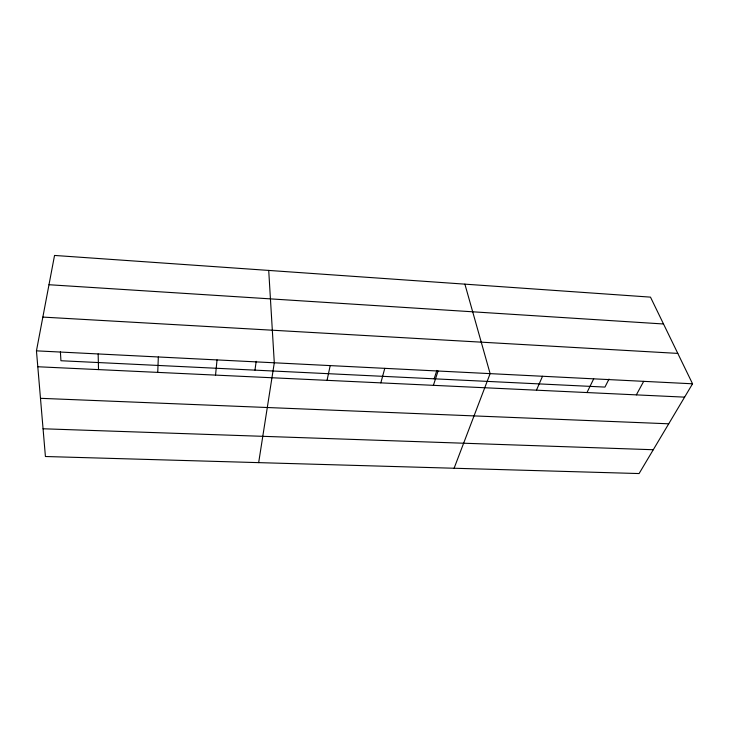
<?xml version="1.0" encoding="UTF-8"?>
<svg xmlns="http://www.w3.org/2000/svg" width="729" height="729" viewBox="0 0 729 729"><rect width="100%" height="100%" fill="white"/><g stroke="black" fill="none" stroke-linecap="round" stroke-linejoin="round"><path stroke-width="1.09" d="M157.746 372.391L158.33 356.973M215.538 375.107L217.032 359.916M254.968 370.132L256.189 361.311M258.667 462.633L274.295 362.796L268.719 270.423M36.45 350.849L54.538 255.442L650.487 297.131L692.55 383.8L639.087 473.558L45.417 456.509L36.45 350.849L692.55 383.8M327.039 380.347L330.201 365.603M380.839 382.871L384.775 368.345M434.147 378.816L436.871 370.414M433.391 385.34L438.065 371.015M454.103 468.246L490.125 373.631L464.892 284.146M536.453 390.179L542.522 376.264M586.973 392.557L593.698 378.834M609.007 379.08L604.952 387.09L60.935 360.737L60.398 351.815M636.344 394.872L643.689 381.349M43.057 428.77L653.275 449.738M40.478 398.316L668.721 423.804M37.799 366.751L684.604 397.141M42.856 317.088L677.797 353.401M48.989 284.729L663.518 323.986M98.16 353.948L98.515 369.603"/></g></svg>
